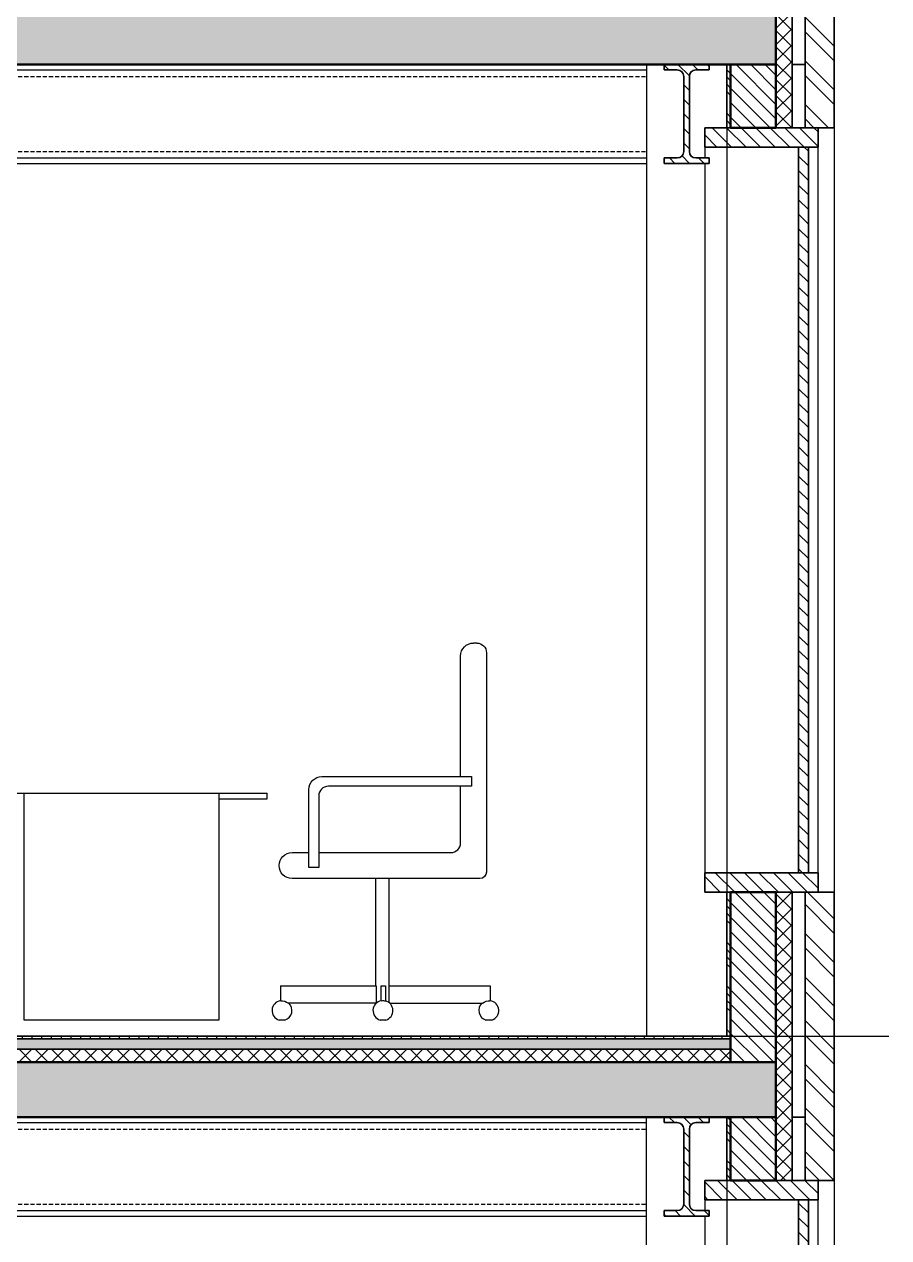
# Model space of a CAD drawing. Header units: millimetres. Extents: x 0 to 18896, y 0 to 22137.
# Drawn here: x 16228 to 18896, y 6438 to 10184 of the extents above; entities that cross this region are included whole.
import ezdxf

# ---------------------------------------------------------------- set-up
doc = ezdxf.new("R2010")
doc.units = ezdxf.units.MM
doc.linetypes.add('DASHED', pattern=[19.05, 12.7, -6.35])
for name, color, linetype in [('Background_0', 7, 'Continuous'), ('Background_Front bricks', 7, 'Continuous'), ('Background_GLASS', 161, 'Continuous'), ('Background_WINDOW_FRAME', 253, 'Continuous'), ('Boundary_0', 7, 'Continuous'), ('Boundary_Air', 7, 'Continuous'), ('Boundary_Floor_ Ceramic Tiles', 7, 'Continuous'), ('Boundary_Front bricks', 7, 'Continuous'), ('Boundary_GLASS', 161, 'Continuous'), ('Boundary_Gypsum Board', 54, 'Continuous'), ('Boundary_Insulation_ Extruded Polystyrene', 42, 'Continuous'), ('Boundary_Insulation_ Polyurethane Foam', 42, 'Continuous'), ('Boundary_Screed', 7, 'Continuous'), ('Boundary_WINDOW_FRAME', 253, 'Continuous'), ('Fill_0', 7, 'Continuous'), ('Fill_Concrete_ Reinforced', 85, 'Continuous'), ('Fill_Floor_ Ceramic Tiles', 251, 'Continuous'), ('Fill_Front bricks', 7, 'Continuous'), ('Fill_GLASS', 161, 'Continuous'), ('Fill_Gypsum Board', 251, 'Continuous'), ('Fill_Insulation_ Extruded Polystyrene', 42, 'Continuous'), ('Fill_Insulation_ Polyurethane Foam', 42, 'Continuous'), ('Fill_Screed', 251, 'Continuous'), ('Fill_Supporting Wall_ Brick', 11, 'Continuous'), ('Fill_WINDOW_FRAME', 253, 'Continuous')]:
    doc.layers.add(name, color=color, linetype=linetype)
for name, color, linetype, lineweight in [('Background_Air', 7, 'Continuous', 9), ('Background_Concrete_ Reinforced', 7, 'Continuous', 9), ('Background_Floor_ Ceramic Tiles', 7, 'Continuous', 9), ('Background_Gypsum Board', 7, 'Continuous', 9), ('Background_Insulation_ Extruded Polystyrene', 7, 'Continuous', 9), ('Background_Insulation_ Polyurethane Foam', 7, 'Continuous', 9), ('Background_Screed', 7, 'Continuous', 9), ('Background_Supporting Wall_ Brick', 7, 'Continuous', 9), ('Boundary_Concrete_ Reinforced', 99, 'Continuous', 50), ('Boundary_Supporting Wall_ Brick', 14, 'Continuous', 50)]:
    doc.layers.add(name, color=color, linetype=linetype, lineweight=lineweight)
doc.layers.add('BIM_ROOM_LINES', color=7, linetype='Continuous', plot=False)
pattern_1 = [(45, (-21562.4, -14674.708), (-22.45064, 22.45064), [])]
pattern_2 = [(45, (-21562.4, -14674.71), (-25.14472, 25.14472), []), (135, (-21562.4, -14674.71), (-25.14472, -25.14472), [])]
pattern_3 = [(45, (-21562.4, -14674.71), (-67.3519, 67.3519), []), (45, (-21539.95, -14674.71), (-67.3519, 67.3519), []), (45, (-21517.5, -14674.71), (-67.3519, 67.3519), []), (45, (-21495.05, -14674.71), (-67.3519, 67.3519), [])]
pattern_4 = [(45, (-21562.4, -14674.71), (-67.3519, 67.3519), []), (45, (-21517.5, -14674.71), (-67.3519, 67.3519), [])]

# ---------------------------------------------------------------- blocks, each defined once
blk = doc.blocks.new('Section Plane (1)__section__MainBuilding.dwg__param__0%7Cnone', base_point=(21562.4, -14674.7))
at = {"layer": 'Fill_0', "extrusion": (-1.22245e-27, -1.54241e-29, -1)}
h = blk.add_hatch(dxfattribs=at)
h.set_pattern_fill('ANSI31', color=256, scale=10, style=0)
h.set_pattern_definition(pattern_1)
edge = h.paths.add_edge_path()
edge.add_line((-21175.9, -8424.7), (-21175.9, -8441.4))
edge.add_line((-21175.9, -8441.4), (-21135, -8441.4))
edge.add_spline(control_points=[(-21135, -8441.4), (-21115.1, -8441.4), (-21115.1, -8461.3)], knot_values=[-0.785398, -0.785398, -0.785398, 0.785398, 0.785398, 0.785398], weights=[1, 0.707107, 1], degree=2, periodic=0)
edge.add_line((-21115.1, -8461.3), (-21115.1, -8693.1))
edge.add_spline(control_points=[(-21115.1, -8693.1), (-21115.1, -8713), (-21135, -8713)], knot_values=[-0.785398, -0.785398, -0.785398, 0.785398, 0.785398, 0.785398], weights=[1, 0.707107, 1], degree=2, periodic=0)
edge.add_line((-21135, -8713), (-21175.9, -8713))
edge.add_line((-21175.9, -8713), (-21175.9, -8729.7))
edge.add_line((-21175.9, -8729.7), (-21036.9, -8729.7))
edge.add_line((-21036.9, -8729.7), (-21036.9, -8713))
edge.add_line((-21036.9, -8713), (-21077.8, -8713))
edge.add_spline(control_points=[(-21077.8, -8713), (-21097.7, -8713), (-21097.7, -8693.1)], knot_values=[-0.785398, -0.785398, -0.785398, 0.785398, 0.785398, 0.785398], weights=[1, 0.707107, 1], degree=2, periodic=0)
edge.add_line((-21097.7, -8693.1), (-21097.7, -8461.3))
edge.add_spline(control_points=[(-21097.7, -8461.3), (-21097.7, -8441.4), (-21077.8, -8441.4)], knot_values=[-0.785398, -0.785398, -0.785398, 0.785398, 0.785398, 0.785398], weights=[1, 0.707107, 1], degree=2, periodic=0)
edge.add_line((-21077.8, -8441.4), (-21036.9, -8441.4))
edge.add_line((-21036.9, -8441.4), (-21036.9, -8424.7))
edge.add_line((-21036.9, -8424.7), (-21175.9, -8424.7))
at = {"layer": 'Fill_0', "extrusion": (-1.23912e-27, -1.53871e-28, -1)}
h = blk.add_hatch(dxfattribs=at)
h.set_pattern_fill('ANSI31', color=256, scale=10, style=0)
h.set_pattern_definition(pattern_1)
edge = h.paths.add_edge_path()
edge.add_line((-21036.9, -11691.4), (-21036.9, -11674.7))
edge.add_line((-21036.9, -11674.7), (-21175.9, -11674.7))
edge.add_line((-21175.9, -11674.7), (-21175.9, -11691.4))
edge.add_line((-21175.9, -11691.4), (-21135, -11691.4))
edge.add_spline(control_points=[(-21135, -11691.4), (-21115.1, -11691.4), (-21115.1, -11711.3)], knot_values=[-0.785398, -0.785398, -0.785398, 0.785398, 0.785398, 0.785398], weights=[1, 0.707107, 1], degree=2, periodic=0)
edge.add_line((-21115.1, -11711.3), (-21115.1, -11943.1))
edge.add_spline(control_points=[(-21115.1, -11943.1), (-21115.1, -11963), (-21135, -11963)], knot_values=[-0.785398, -0.785398, -0.785398, 0.785398, 0.785398, 0.785398], weights=[1, 0.707107, 1], degree=2, periodic=0)
edge.add_line((-21135, -11963), (-21175.9, -11963))
edge.add_line((-21175.9, -11963), (-21175.9, -11979.7))
edge.add_line((-21175.9, -11979.7), (-21036.9, -11979.7))
edge.add_line((-21036.9, -11979.7), (-21036.9, -11963))
edge.add_line((-21036.9, -11963), (-21077.8, -11963))
edge.add_spline(control_points=[(-21077.8, -11963), (-21097.7, -11963), (-21097.7, -11943.1)], knot_values=[-0.785398, -0.785398, -0.785398, 0.785398, 0.785398, 0.785398], weights=[1, 0.707107, 1], degree=2, periodic=0)
edge.add_line((-21097.7, -11943.1), (-21097.7, -11711.3))
edge.add_spline(control_points=[(-21097.7, -11711.3), (-21097.7, -11691.4), (-21077.8, -11691.4)], knot_values=[-0.785398, -0.785398, -0.785398, 0.785398, 0.785398, 0.785398], weights=[1, 0.707107, 1], degree=2, periodic=0)
edge.add_line((-21077.8, -11691.4), (-21036.9, -11691.4))
at = {"layer": 'Fill_Concrete_ Reinforced', "extrusion": (2.42848e-17, 9.35733e-15, -1)}
h = blk.add_hatch(dxfattribs=at)
h.set_pattern_fill('CONCRETE1', color=256, scale=10, angle=15, style=0)
h.set_pattern_definition([(15, (-21562.4, -14674.7), (143.684, 248.8682), [25.4, -177.8]), (105, (-21562.4, -14674.7), (-248.8682, 143.684), [25.4, -177.8]), (150, (-21537.87, -14668.13), (-196.2761, -52.592), [35.921, -251.4472]), (15, (-21567.45, -14557.73), (143.684, 248.8682), [25.4, -177.8]), (60, (-21551.9, -14566.71), (-52.592, 196.2761), [17.9605, -269.4077]), (150, (-21551.9, -14566.71), (-196.2761, -52.592), [17.9605, -269.4077]), (15, (-21507, -14488.94), (143.684, 248.8682), [35.921, -167.279]), (60, (-21507, -14488.94), (-52.592, 196.2761), [25.4, -261.9682]), (150, (-21472.3, -14479.64), (-196.2761, -52.592), [25.4, -261.9682]), (105, (-21440.6, -14589.48), (-248.8682, 143.684), [25.4, -177.8]), (60, (-21440.61, -14589.48), (-52.592, 196.2761), [17.9605, -269.4077]), (150, (-21431.63, -14573.93), (-196.2761, -52.592), [17.9605, -269.4077]), (15, (-21551.01, -14619.07), (143.684, 248.8682), [12.7, -170.18]), (15, (-21416.95, -14530.55), (143.684, 248.8682), [12.7, -170.18]), (105, (-21484.86, -14522.45), (-248.8682, 143.684), [12.7, -170.18]), (150, (-21430.75, -14626.28), (-196.2761, -52.592), [17.9605, -269.4077]), (150, (-21552.77, -14514.35), (-196.2761, -52.592), [17.9605, -269.4077]), (60, (-21487.65, -14585.65), (-52.592, 196.2761), [17.9605, -269.4077]), (105, (-21501.5, -14632.1), (-248.8682, 143.684), [3.175, -200.025]), (105, (-21514.5, -14546.83), (-248.8682, 143.684), [3.175, -200.025]), (105, (-21431.53, -14488.44), (-248.8682, 143.684), [3.175, -200.025]), (105, (-21400.52, -14591.89), (-248.8682, 143.684), [3.175, -200.025])])
h.paths.add_polyline_path([(-21382.4, -8424.7), (-6434.4, -8424.7), (-6434.4, -8254.7), (-21242.4, -8254.7), (-21382.4, -8254.7)])
at = {"layer": 'Fill_Concrete_ Reinforced', "extrusion": (-6.26582e-17, 1.04669e-14, -1)}
h = blk.add_hatch(dxfattribs=at)
h.set_pattern_fill('CONCRETE1', color=256, scale=10, angle=15, style=0)
h.set_pattern_definition([(15, (-21562.4, -14674.7), (143.684, 248.8682), [25.4, -177.8]), (105, (-21562.4, -14674.7), (-248.8682, 143.684), [25.4, -177.8]), (150, (-21537.87, -14668.13), (-196.2761, -52.592), [35.921, -251.4472]), (15, (-21567.45, -14557.73), (143.684, 248.8682), [25.4, -177.8]), (60, (-21551.9, -14566.71), (-52.592, 196.2761), [17.9605, -269.4077]), (150, (-21551.9, -14566.71), (-196.2761, -52.592), [17.9605, -269.4077]), (15, (-21507, -14488.94), (143.684, 248.8682), [35.921, -167.279]), (60, (-21507, -14488.94), (-52.592, 196.2761), [25.4, -261.9682]), (150, (-21472.3, -14479.64), (-196.2761, -52.592), [25.4, -261.9682]), (105, (-21440.6, -14589.48), (-248.8682, 143.684), [25.4, -177.8]), (60, (-21440.61, -14589.48), (-52.592, 196.2761), [17.9605, -269.4077]), (150, (-21431.63, -14573.93), (-196.2761, -52.592), [17.9605, -269.4077]), (15, (-21551.01, -14619.07), (143.684, 248.8682), [12.7, -170.18]), (15, (-21416.95, -14530.55), (143.684, 248.8682), [12.7, -170.18]), (105, (-21484.86, -14522.45), (-248.8682, 143.684), [12.7, -170.18]), (150, (-21430.75, -14626.28), (-196.2761, -52.592), [17.9605, -269.4077]), (150, (-21552.77, -14514.35), (-196.2761, -52.592), [17.9605, -269.4077]), (60, (-21487.65, -14585.65), (-52.592, 196.2761), [17.9605, -269.4077]), (105, (-21501.5, -14632.1), (-248.8682, 143.684), [3.175, -200.025]), (105, (-21514.5, -14546.83), (-248.8682, 143.684), [3.175, -200.025]), (105, (-21431.53, -14488.44), (-248.8682, 143.684), [3.175, -200.025]), (105, (-21400.52, -14591.89), (-248.8682, 143.684), [3.175, -200.025])])
h.paths.add_polyline_path([(-21382.4, -11674.7), (-6434.4, -11674.7), (-6434.4, -11504.7), (-21242.4, -11504.7), (-21382.4, -11504.7)])
at = {"layer": 'Fill_Floor_ Ceramic Tiles', "extrusion": (-9.16704e-17, -1.69682e-13, -1)}
h = blk.add_hatch(dxfattribs=at)
h.set_pattern_fill('_USER', color=256, scale=30, angle=90, style=0, pattern_type=0)
h.set_pattern_definition([(90, (-21562.4, -14674.708), (-30, -1e-13), [])])
h.paths.add_polyline_path([(-6434.4, -11424.7), (-21242.4, -11424.7), (-21242.4, -11432.7), (-6434.4, -11432.7)])
at = {"layer": 'Fill_Front bricks', "extrusion": (1.46821e-42, 3.62019e-28, -1)}
h = blk.add_hatch(dxfattribs=at)
h.set_pattern_fill('ANSI32', color=256, scale=10, style=0)
h.set_pattern_definition(pattern_4)
h.paths.add_polyline_path([(-21562.4, -7729.7), (-21562.4, -8619.7), (-21472.4, -8619.7), (-21472.4, -7729.7)])
at = {"layer": 'Fill_Front bricks', "extrusion": (7.81292e-43, 1.70457e-28, -1)}
h = blk.add_hatch(dxfattribs=at)
h.set_pattern_fill('ANSI32', color=256, scale=10, style=0)
h.set_pattern_definition(pattern_4)
h.paths.add_polyline_path([(-21562.4, -10979.7), (-21562.4, -11869.7), (-21472.4, -11869.7), (-21472.4, -10979.7)])
at = {"layer": 'Fill_GLASS', "extrusion": (2.5236e-46, -2.09145e-31, -1)}
h = blk.add_hatch(dxfattribs=at)
h.set_pattern_fill('ANSI31', color=256, scale=10, style=0)
h.set_pattern_definition(pattern_1)
h.paths.add_polyline_path([(-21452.4, -8679.7), (-21482.4, -8679.7), (-21482.4, -10919.7), (-21452.4, -10919.7)])
at = {"layer": 'Fill_GLASS', "extrusion": (0, 0, -1)}
h = blk.add_hatch(dxfattribs=at)
h.set_pattern_fill('ANSI31', color=256, scale=10, style=0)
h.set_pattern_definition(pattern_1)
h.paths.add_polyline_path([(-21452.4, -11929.7), (-21482.4, -11929.7), (-21482.4, -14169.7), (-21452.4, -14169.7)])
at = {"layer": 'Fill_Gypsum Board', "extrusion": (-1.13766e-41, 3.63642e-28, -1)}
h = blk.add_hatch(dxfattribs=at)
h.set_pattern_fill('ANSI34', color=256, scale=5, style=0)
h.set_pattern_definition(pattern_3)
h.paths.add_polyline_path([(-21230.4, -8619.7), (-21230.4, -8424.7), (-21242.4, -8424.7), (-21242.4, -8619.7)])
at = {"layer": 'Fill_Gypsum Board', "extrusion": (2.32842e-41, -1.12222e-29, -1)}
h = blk.add_hatch(dxfattribs=at)
h.set_pattern_fill('ANSI34', color=256, scale=5, style=0)
h.set_pattern_definition(pattern_3)
h.paths.add_polyline_path([(-21230.4, -11424.7), (-21230.4, -10979.7), (-21242.4, -10979.7), (-21242.4, -11424.7)])
at = {"layer": 'Fill_Gypsum Board', "extrusion": (-9.09025e-42, 2.67861e-28, -1)}
h = blk.add_hatch(dxfattribs=at)
h.set_pattern_fill('ANSI34', color=256, scale=5, style=0)
h.set_pattern_definition(pattern_3)
h.paths.add_polyline_path([(-21230.4, -11869.7), (-21230.4, -11674.7), (-21242.4, -11674.7), (-21242.4, -11869.7)])
at = {"layer": 'Fill_Insulation_ Extruded Polystyrene', "extrusion": (-9.16704e-17, 3.39364e-15, -1)}
h = blk.add_hatch(dxfattribs=at)
h.set_pattern_fill('INSULATION', color=256, scale=10, style=0)
h.set_pattern_definition([(45, (-21562.4, -14674.71), (-25.14472, 25.14472), []), (135, (-21562.4, -14674.71), (-25.14472, -25.14472), [])])
h.paths.add_polyline_path([(-6434.4, -11464.7), (-21242.4, -11464.7), (-21242.4, -11504.7), (-6434.4, -11504.7)])
at = {"layer": 'Fill_Insulation_ Polyurethane Foam', "extrusion": (0, 3.89617e-28, -1)}
h = blk.add_hatch(dxfattribs=at)
h.set_pattern_fill('INSULATION', color=256, scale=10, style=0)
h.set_pattern_definition(pattern_2)
h.paths.add_polyline_path([(-21432.4, -7729.7), (-21432.4, -8619.7), (-21382.4, -8619.7), (-21382.4, -7729.7)])
at = {"layer": 'Fill_Insulation_ Polyurethane Foam', "extrusion": (1.62633e-44, 1.99679e-28, -1)}
h = blk.add_hatch(dxfattribs=at)
h.set_pattern_fill('INSULATION', color=256, scale=10, style=0)
h.set_pattern_definition(pattern_2)
h.paths.add_polyline_path([(-21432.4, -10979.7), (-21432.4, -11869.7), (-21382.4, -11869.7), (-21382.4, -10979.7)])
at = {"layer": 'Fill_Screed', "extrusion": (-9.16704e-17, 4.24205e-15, -1)}
h = blk.add_hatch(dxfattribs=at)
h.set_pattern_fill('SCREED', color=256, scale=10, angle=15, style=0)
h.set_pattern_definition([(15, (-21562.4, -14674.71), (457.8203, 254.1527), [-63.5, 0, -190.5, 0]), (15, (-21564.04, -14668.57), (457.8203, 254.1527), [-25.4, 0, -88.9, 0, -45.72, 0, -190.5, 0]), (15, (-21565.69, -14662.44), (457.8203, 254.1527), [-12.7, 0, -63.5, 0, -63.5, 0, -139.7, 0, -45.72, 0]), (15, (-21567.33, -14656.31), (457.8203, 254.1527), [-45.72, 0, -203.2, 0]), (15, (-21568.97, -14650.17), (457.8203, 254.1527), [-152.4, 0, -152.4, 0]), (15, (-21570.62, -14644.04), (457.8203, 254.1527), [-215.9, 0]), (15, (-21572.26, -14637.91), (457.8203, 254.1527), [-63.5, 0, -279.4, 0]), (15, (-21573.9, -14631.77), (457.8203, 254.1527), [-88.9, 0, -50.8, 0]), (15, (-21575.55, -14625.64), (457.8203, 254.1527), [-127, 0]), (15, (-21578.84, -14613.37), (457.8203, 254.1527), [-17.78, 0, -190.5, 0, -114.3, 0]), (15, (-21580.48, -14607.24), (457.8203, 254.1527), [-25.4, 0, -2.54, 0, -63.5, 0]), (15, (-21582.12, -14601.1), (457.8203, 254.1527), [-12.7, 0, -165.1, 0, -190.5, 0]), (15, (-21583.77, -14594.97), (457.8203, 254.1527), [-127, 0]), (15, (-21585.41, -14588.84), (457.8203, 254.1527), [-63.5, 0, -266.7, 0]), (15, (-21588.7, -14576.57), (457.8203, 254.1527), [-304.8, 0]), (15, (-21590.34, -14570.44), (457.8203, 254.1527), [-63.5, 0, -5.08, 0, -88.9, 0]), (15, (-21591.98, -14564.3), (457.8203, 254.1527), [-17.78, 0, -127, 0, -50.8, 0, -88.9, 0, -101.6, 0]), (15, (-21593.63, -14558.17), (457.8203, 254.1527), [-38.1, 0, -50.8, 0, -127, 0, -5.08, 0, -63.5, 0]), (15, (-21595.27, -14552.04), (457.8203, 254.1527), [-127, 0])])
h.paths.add_polyline_path([(-6434.4, -11432.7), (-21242.4, -11432.7), (-21242.4, -11464.7), (-6434.4, -11464.7)])
at = {"layer": 'Fill_Supporting Wall_ Brick', "extrusion": (0, 3.89617e-28, -1)}
h = blk.add_hatch(dxfattribs=at)
h.set_pattern_fill('ANSI31', color=256, scale=10, style=0)
h.set_pattern_definition(pattern_1)
h.paths.add_polyline_path([(-21382.4, -8424.7), (-21382.4, -8619.7), (-21242.4, -8619.7), (-21242.4, -8424.7)])
at = {"layer": 'Fill_Supporting Wall_ Brick', "extrusion": (1.16401e-29, 6.88329e-30, -1)}
h = blk.add_hatch(dxfattribs=at)
h.set_pattern_fill('ANSI31', color=256, scale=10, style=0)
h.set_pattern_definition(pattern_1)
h.paths.add_polyline_path([(-21382.4, -10979.7), (-21382.4, -11504.7), (-21242.4, -11504.7), (-21242.4, -11424.7), (-21242.4, -10979.7)])
at = {"layer": 'Fill_Supporting Wall_ Brick', "extrusion": (-4.1488e-45, 1.99679e-28, -1)}
h = blk.add_hatch(dxfattribs=at)
h.set_pattern_fill('ANSI31', color=256, scale=10, style=0)
h.set_pattern_definition(pattern_1)
h.paths.add_polyline_path([(-21382.4, -11674.7), (-21382.4, -11869.7), (-21242.4, -11869.7), (-21242.4, -11674.7)])
at = {"layer": 'Fill_WINDOW_FRAME', "extrusion": (0, 0, -1)}
h = blk.add_hatch(dxfattribs=at)
h.set_pattern_fill('ANSI31', color=256, scale=10, style=0)
h.set_pattern_definition(pattern_1)
h.paths.add_polyline_path([(-21162.4, -8619.7), (-21512.4, -8619.7), (-21512.4, -8679.7), (-21162.4, -8679.7)])
h = blk.add_hatch(dxfattribs=at)
h.set_pattern_fill('ANSI31', color=256, scale=10, style=0)
h.set_pattern_definition(pattern_1)
h.paths.add_polyline_path([(-21512.4, -10979.7), (-21162.4, -10979.7), (-21162.4, -10919.7), (-21512.4, -10919.7)])
h = blk.add_hatch(dxfattribs=at)
h.set_pattern_fill('ANSI31', color=256, scale=10, style=0)
h.set_pattern_definition(pattern_1)
h.paths.add_polyline_path([(-21162.4, -11869.7), (-21512.4, -11869.7), (-21512.4, -11929.7), (-21162.4, -11929.7)])
at = {"linetype": 'DASHED'}
for p, q in [((14871.4, -8461.3), (20982.4, -8461.3)), ((14871.4, -8693.1), (20982.4, -8693.1)), ((14871.4, -11711.3), (20982.4, -11711.3)), ((14871.4, -11943.1), (20982.4, -11943.1))]:
    blk.add_line(p, q, dxfattribs=at)
blk.add_line((2834.4, -11424.7), (21730.4, -11424.7))
blk.add_line((2834.4, -11424.7), (21730.4, -11424.7))
blk.add_line((2834.4, -11424.7), (21730.4, -11424.7))
at = {"layer": 'Background_0'}
for p, q in [((20982.4, -8424.7), (20982.4, -11424.7)), ((21175.9, -8424.7), (21036.9, -8424.7)), ((21036.9, -8424.7), (21036.9, -8441.4)), ((21175.9, -8441.4), (21175.9, -8424.7)), ((14871.4, -8441.4), (20982.4, -8441.4)), ((21036.9, -8441.4), (21077.8, -8441.4)), ((21097.7, -8461.3), (21097.7, -8693.1)), ((21115.1, -8693.1), (21115.1, -8461.3)), ((21135, -8441.4), (21175.9, -8441.4)), ((14871.4, -8713), (20982.4, -8713)), ((21077.8, -8713), (21036.9, -8713)), ((21036.9, -8713), (21036.9, -8729.7)), ((21175.9, -8713), (21135, -8713)), ((21175.9, -8729.7), (21175.9, -8713)), ((14871.4, -8729.7), (20982.4, -8729.7)), ((21036.9, -8729.7), (21175.9, -8729.7)), ((20458.9, -10210.6), (20448.9, -10210.6)), ((20408.9, -10622.8), (20408.9, -10250.6)), ((20488.9, -10240.6), (20488.9, -10917.8)), ((19981.1, -10622.8), (20443.1, -10622.8)), ((20443.1, -10622.8), (20443.1, -10652.8)), ((18912.4, -10674.7), (19062.4, -10674.7)), ((19062.4, -10674.7), (19662.4, -10674.7)), ((19062.4, -11374.7), (19062.4, -10674.7)), ((19662.4, -10674.7), (19812.4, -10674.7)), ((19662.4, -10674.7), (19662.4, -11374.7)), ((19812.4, -10691.7), (19812.4, -10674.7)), ((19941.1, -10903.6), (19941.1, -10662.8)), ((20443.1, -10652.8), (20001.1, -10652.8)), ((20408.9, -10827.8), (20408.9, -10652.8)), ((19662.4, -10691.7), (19812.4, -10691.7)), ((19971.1, -10682.8), (19971.1, -10903.6)), ((19888.9, -10857.8), (19941.1, -10857.8)), ((19971.1, -10857.8), (20378.9, -10857.8)), ((20468.9, -10937.8), (19888.9, -10937.8)), ((19971.1, -10903.6), (19941.1, -10903.6)), ((20147.4, -11269.3), (20147.4, -10937.8)), ((20188.5, -11269.3), (20188.5, -10937.8)), ((19853.2, -11269.3), (20148, -11269.3)), ((19853.2, -11269.3), (19853.2, -11315.7)), ((20148, -11269.3), (20148, -11322.8)), ((20164.3, -11315.2), (20164.3, -11269.3)), ((20164.3, -11269.3), (20177, -11269.3)), ((20177, -11269.3), (20177, -11315.7)), ((20187.9, -11269.3), (20187.9, -11320.5)), ((20187.9, -11269.3), (20500.8, -11269.3)), ((20500.8, -11269.3), (20500.8, -11315.7)), ((20148, -11322.8), (19877.5, -11322.8)), ((20148, -11322.8), (20148.3, -11322.8)), ((20177, -11315.7), (20177, -11315.3)), ((20190.5, -11322.8), (20476.5, -11322.8)), ((20500.8, -11315.7), (20500.8, -11315)), ((19662.4, -11374.7), (19062.4, -11374.7)), ((19857.8, -11374.7), (19849, -11374.7)), ((19866.6, -11374.7), (19857.8, -11374.7)), ((20169.4, -11374.7), (20160.6, -11374.7)), ((20178.2, -11374.7), (20169.4, -11374.7)), ((20496.2, -11374.7), (20487.4, -11374.7)), ((20505, -11374.7), (20496.2, -11374.7)), ((20982.4, -14674.7), (20982.4, -11674.7)), ((21175.9, -11674.7), (21036.9, -11674.7)), ((21036.9, -11674.7), (21036.9, -11691.4)), ((21175.9, -11691.4), (21175.9, -11674.7)), ((14871.4, -11691.4), (20982.4, -11691.4)), ((21036.9, -11691.4), (21077.8, -11691.4)), ((21097.7, -11711.3), (21097.7, -11943.1)), ((21115.1, -11943.1), (21115.1, -11711.3)), ((21135, -11691.4), (21175.9, -11691.4)), ((14871.4, -11963), (20982.4, -11963)), ((14871.4, -11979.7), (20982.4, -11979.7)), ((21077.8, -11963), (21036.9, -11963)), ((21036.9, -11963), (21036.9, -11979.7)), ((21036.9, -11979.7), (21175.9, -11979.7)), ((21175.9, -11963), (21135, -11963)), ((21175.9, -11979.7), (21175.9, -11963))]:
    blk.add_line(p, q, dxfattribs=at)
at = {"layer": 'Background_0', "extrusion": (0, 0, -1)}
for centre, start, end in [((-21077.8, -8461.3), 90, 180), ((-21135, -8461.3), 0, 90), ((-21077.8, -8693.1), 180, 270), ((-21135, -8693.1), 270, 0), ((-21077.8, -11711.3), 90, 180), ((-21135, -11711.3), 0, 90), ((-21077.8, -11943.1), 180, 270), ((-21135, -11943.1), 270, 0)]:
    blk.add_arc(centre, 19.9, start, end, dxfattribs=at)
at = {"layer": 'Background_0', "extrusion": (-5.17599e-15, 5.69819e-17, -1)}
for centre, radius, start, end in [((-20448.9, -10250.6), 40, 0, 90), ((-20468.9, -10917.8), 20, 180, 270)]:
    blk.add_arc(centre, radius, start, end, dxfattribs=at)
at = {"layer": 'Background_0', "extrusion": (-5.23722e-15, 5.69819e-17, -1)}
blk.add_arc((-20458.9, -10240.6), 30, 90, 180, dxfattribs=at)
at = {"layer": 'Background_0', "extrusion": (-5.20661e-15, 1.4883e-16, -1)}
blk.add_arc((-19981.1, -10662.8), 40, 0, 90, dxfattribs=at)
at = {"layer": 'Background_0'}
for centre, radius, start, end in [((20001.1, -10682.8), 30, 90, 180), ((20378.9, -10827.8), 30, 270, 0), ((19857.8, -11345.2), 30.8, 98.4806, 253.3942), ((19857.8, -11345.2), 30.8, 286.6058, 46.7022), ((20169.4, -11345.2), 30.8, 99.4821, 253.3941), ((20169.4, -11345.2), 30.8, 286.6056, 75.7304), ((20496.2, -11345.2), 30.8, 133.2977, 253.3952), ((20496.2, -11345.2), 30.8, 286.605, 81.5193)]:
    blk.add_arc(centre, radius, start, end, dxfattribs=at)
at = {"layer": 'Background_0', "extrusion": (-5.20661e-15, 8.75981e-17, -1)}
blk.add_arc((-19888.9, -10897.8), 40, 270, 90, dxfattribs=at)
at = {"layer": 'Background_0', "extrusion": (-5.26784e-15, 2.63657e-17, -1)}
for centre, start, end in [((-19857.8, -11345.2), 81.2469, 131.3255), ((-20496.2, -11345.2), 48.6745, 98.7531)]:
    blk.add_arc(centre, 29.9, start, end, dxfattribs=at)
at = {"layer": 'Background_0', "extrusion": (-5.20661e-15, 2.63657e-17, -1)}
blk.add_arc((-20169.4, -11345.2), 30.5, 80.4121, 104.4312, dxfattribs=at)
at = {"layer": 'Background_Air'}
for p, q in [((21432.4, -7729.7), (21432.4, -8424.7)), ((21472.4, -8424.7), (21472.4, -7729.7)), ((21472.4, -8424.7), (21432.4, -8424.7)), ((21432.4, -8424.7), (21432.4, -8619.7)), ((21432.4, -8424.7), (21472.4, -8424.7)), ((21472.4, -8619.7), (21472.4, -8424.7)), ((21432.4, -8619.7), (21472.4, -8619.7)), ((21472.4, -10979.7), (21432.4, -10979.7)), ((21432.4, -10979.7), (21432.4, -11674.7)), ((21472.4, -11674.7), (21472.4, -10979.7)), ((21472.4, -11674.7), (21432.4, -11674.7)), ((21432.4, -11674.7), (21432.4, -11869.7)), ((21432.4, -11674.7), (21472.4, -11674.7)), ((21472.4, -11869.7), (21472.4, -11674.7)), ((21432.4, -11869.7), (21472.4, -11869.7))]:
    blk.add_line(p, q, dxfattribs=at)
at = {"layer": 'Background_Concrete_ Reinforced'}
for p, q in [((21382.4, -8424.7), (21382.4, -8254.7)), ((6434.4, -8424.7), (21382.4, -8424.7)), ((21242.4, -11504.7), (6434.4, -11504.7)), ((21382.4, -11504.7), (21242.4, -11504.7)), ((21382.4, -11674.7), (21382.4, -11504.7)), ((6434.4, -11674.7), (21382.4, -11674.7))]:
    blk.add_line(p, q, dxfattribs=at)
at = {"layer": 'Background_Floor_ Ceramic Tiles'}
for p, q in [((21242.4, -11424.7), (6434.4, -11424.7)), ((21242.4, -11432.7), (21242.4, -11424.7)), ((6434.4, -11432.7), (21242.4, -11432.7))]:
    blk.add_line(p, q, dxfattribs=at)
at = {"layer": 'Background_Front bricks'}
for p, q in [((21472.4, -7729.7), (21472.4, -8424.7)), ((21562.4, -8424.7), (21562.4, -7729.7)), ((21472.4, -8424.7), (21472.4, -8619.7)), ((21562.4, -8619.7), (21562.4, -8424.7)), ((21472.4, -8619.7), (21562.4, -8619.7)), ((21562.4, -8619.7), (21562.4, -10979.7)), ((21562.4, -10979.7), (21472.4, -10979.7)), ((21472.4, -10979.7), (21472.4, -11674.7)), ((21562.4, -11674.7), (21562.4, -10979.7)), ((21472.4, -11674.7), (21472.4, -11869.7)), ((21562.4, -11869.7), (21562.4, -11674.7)), ((21472.4, -11869.7), (21562.4, -11869.7)), ((21562.4, -11869.7), (21562.4, -14229.7))]:
    blk.add_line(p, q, dxfattribs=at)
at = {"layer": 'Background_GLASS'}
for p, q in [((21482.4, -8679.7), (21452.4, -8679.7)), ((21452.4, -8679.7), (21452.4, -10919.7)), ((21482.4, -10919.7), (21482.4, -8679.7)), ((21452.4, -10919.7), (21482.4, -10919.7)), ((21482.4, -11929.7), (21452.4, -11929.7)), ((21452.4, -11929.7), (21452.4, -14169.7)), ((21482.4, -14169.7), (21482.4, -11929.7))]:
    blk.add_line(p, q, dxfattribs=at)
at = {"layer": 'Background_Gypsum Board'}
for p, q in [((21242.4, -8424.7), (21230.4, -8424.7)), ((21230.4, -8424.7), (21230.4, -8619.7)), ((21242.4, -8619.7), (21242.4, -8424.7)), ((21230.4, -8619.7), (21242.4, -8619.7)), ((21242.4, -10979.7), (21230.4, -10979.7)), ((21230.4, -10979.7), (21230.4, -11424.7)), ((21242.4, -11424.7), (21242.4, -10979.7)), ((21230.4, -11424.7), (21242.4, -11424.7)), ((21242.4, -11674.7), (21230.4, -11674.7)), ((21230.4, -11674.7), (21230.4, -11869.7)), ((21242.4, -11869.7), (21242.4, -11674.7)), ((21230.4, -11869.7), (21242.4, -11869.7))]:
    blk.add_line(p, q, dxfattribs=at)
at = {"layer": 'Background_Insulation_ Extruded Polystyrene'}
for p, q in [((21242.4, -11464.7), (6434.4, -11464.7)), ((21242.4, -11504.7), (21242.4, -11464.7)), ((6434.4, -11504.7), (21242.4, -11504.7))]:
    blk.add_line(p, q, dxfattribs=at)
at = {"layer": 'Background_Insulation_ Polyurethane Foam'}
for p, q in [((21432.4, -8424.7), (21432.4, -7729.7)), ((21382.4, -8254.7), (21382.4, -8424.7)), ((21382.4, -8424.7), (21382.4, -8619.7)), ((21432.4, -8619.7), (21432.4, -8424.7)), ((21382.4, -8619.7), (21432.4, -8619.7)), ((21432.4, -10979.7), (21382.4, -10979.7)), ((21382.4, -10979.7), (21382.4, -11504.7)), ((21432.4, -11674.7), (21432.4, -10979.7)), ((21382.4, -11504.7), (21382.4, -11674.7)), ((21382.4, -11674.7), (21382.4, -11869.7)), ((21432.4, -11869.7), (21432.4, -11674.7)), ((21382.4, -11869.7), (21432.4, -11869.7))]:
    blk.add_line(p, q, dxfattribs=at)
at = {"layer": 'Background_Screed'}
for p, q in [((21242.4, -11432.7), (6434.4, -11432.7)), ((21242.4, -11464.7), (21242.4, -11432.7)), ((6434.4, -11464.7), (21242.4, -11464.7))]:
    blk.add_line(p, q, dxfattribs=at)
at = {"layer": 'Background_Supporting Wall_ Brick'}
for p, q in [((21382.4, -8424.7), (21242.4, -8424.7)), ((21242.4, -8424.7), (21242.4, -8619.7)), ((21382.4, -8619.7), (21382.4, -8424.7)), ((21242.4, -8619.7), (21382.4, -8619.7)), ((21382.4, -10979.7), (21242.4, -10979.7)), ((21242.4, -10979.7), (21242.4, -11424.7)), ((21382.4, -11504.7), (21382.4, -10979.7)), ((21242.4, -11424.7), (21242.4, -11504.7)), ((21242.4, -11504.7), (21382.4, -11504.7)), ((21382.4, -11674.7), (21242.4, -11674.7)), ((21242.4, -11674.7), (21242.4, -11869.7)), ((21382.4, -11869.7), (21382.4, -11674.7)), ((21242.4, -11869.7), (21382.4, -11869.7))]:
    blk.add_line(p, q, dxfattribs=at)
at = {"layer": 'Background_WINDOW_FRAME'}
for p, q in [((21512.4, -8619.7), (21162.4, -8619.7)), ((21162.4, -8619.7), (21162.4, -8679.7)), ((21512.4, -8679.7), (21512.4, -8619.7)), ((21162.4, -8679.7), (21162.4, -8713)), ((21162.4, -8679.7), (21512.4, -8679.7)), ((21512.4, -10919.7), (21512.4, -8679.7)), ((21162.4, -8729.7), (21162.4, -10919.7)), ((21162.4, -10919.7), (21162.4, -10979.7)), ((21512.4, -10919.7), (21162.4, -10919.7)), ((21512.4, -10979.7), (21512.4, -10919.7)), ((21162.4, -10979.7), (21512.4, -10979.7)), ((21512.4, -11869.7), (21162.4, -11869.7)), ((21162.4, -11869.7), (21162.4, -11929.7)), ((21512.4, -11929.7), (21512.4, -11869.7)), ((21162.4, -11929.7), (21162.4, -11963)), ((21162.4, -11929.7), (21512.4, -11929.7)), ((21512.4, -14169.7), (21512.4, -11929.7)), ((21162.4, -11979.7), (21162.4, -14169.7))]:
    blk.add_line(p, q, dxfattribs=at)
at = {"layer": 'BIM_ROOM_LINES'}
for p, q in [((8512.4, -8424.7), (21230.4, -8424.7)), ((21230.4, -8424.7), (21230.4, -11424.7)), ((21230.4, -11424.7), (8512.4, -11424.7)), ((8512.4, -11674.7), (21230.4, -11674.7)), ((21230.4, -11674.7), (21230.4, -14674.7))]:
    blk.add_line(p, q, dxfattribs=at)
at = {"layer": 'Boundary_0', "extrusion": (0, 1, 0)}
for p, q in [((21036.9, -8441.4), (21036.9, -8424.7)), ((21036.9, -8424.7), (21175.9, -8424.7)), ((21175.9, -8424.7), (21175.9, -8441.4)), ((21077.8, -8441.4), (21036.9, -8441.4)), ((21097.7, -8693.1), (21097.7, -8461.3)), ((21115.1, -8461.3), (21115.1, -8693.1)), ((21175.9, -8441.4), (21135, -8441.4)), ((21036.9, -8729.7), (21036.9, -8713)), ((21036.9, -8713), (21077.8, -8713)), ((21135, -8713), (21175.9, -8713)), ((21175.9, -8713), (21175.9, -8729.7)), ((21175.9, -8729.7), (21036.9, -8729.7)), ((21036.9, -11691.4), (21036.9, -11674.7)), ((21036.9, -11674.7), (21175.9, -11674.7)), ((21175.9, -11674.7), (21175.9, -11691.4)), ((21077.8, -11691.4), (21036.9, -11691.4)), ((21097.7, -11943.1), (21097.7, -11711.3)), ((21115.1, -11711.3), (21115.1, -11943.1)), ((21175.9, -11691.4), (21135, -11691.4)), ((21036.9, -11979.7), (21036.9, -11963)), ((21036.9, -11963), (21077.8, -11963)), ((21175.9, -11979.7), (21036.9, -11979.7)), ((21135, -11963), (21175.9, -11963)), ((21175.9, -11963), (21175.9, -11979.7))]:
    blk.add_line(p, q, dxfattribs=at)
at = {"layer": 'Boundary_0'}
for centre, start, end in [((21077.8, -8461.3), 0, 90), ((21135, -8461.3), 90, 180), ((21077.8, -8693.1), 270, 0), ((21135, -8693.1), 180, 270), ((21077.8, -11711.3), 0, 90), ((21135, -11711.3), 90, 180), ((21077.8, -11943.1), 270, 0), ((21135, -11943.1), 180, 270)]:
    blk.add_arc(centre, 19.9, start, end, dxfattribs=at)
at = {"layer": 'Boundary_Air', "extrusion": (0, 1, 0)}
for p, q in [((21432.4, -8424.7), (21432.4, -7729.7)), ((21472.4, -7729.7), (21472.4, -8424.7)), ((21432.4, -8619.7), (21432.4, -8424.7)), ((21432.4, -8424.7), (21472.4, -8424.7)), ((21472.4, -8424.7), (21432.4, -8424.7)), ((21472.4, -8424.7), (21472.4, -8619.7)), ((21472.4, -8619.7), (21432.4, -8619.7)), ((21432.4, -11674.7), (21432.4, -10979.7)), ((21432.4, -10979.7), (21472.4, -10979.7)), ((21472.4, -10979.7), (21472.4, -11674.7)), ((21432.4, -11869.7), (21432.4, -11674.7)), ((21432.4, -11674.7), (21472.4, -11674.7)), ((21472.4, -11674.7), (21432.4, -11674.7)), ((21472.4, -11674.7), (21472.4, -11869.7)), ((21472.4, -11869.7), (21432.4, -11869.7))]:
    blk.add_line(p, q, dxfattribs=at)
at = {"layer": 'Boundary_Concrete_ Reinforced', "extrusion": (0, 1, 0)}
for p, q in [((21382.4, -8254.7), (21382.4, -8424.7)), ((21382.4, -8424.7), (6434.4, -8424.7)), ((6434.4, -11504.7), (21242.4, -11504.7)), ((21242.4, -11504.7), (21382.4, -11504.7)), ((21382.4, -11504.7), (21382.4, -11674.7)), ((21382.4, -11674.7), (6434.4, -11674.7))]:
    blk.add_line(p, q, dxfattribs=at)
at = {"layer": 'Boundary_Floor_ Ceramic Tiles', "extrusion": (0, 1, 0)}
for p, q in [((6434.4, -11424.7), (21242.4, -11424.7)), ((21242.4, -11424.7), (21242.4, -11432.7)), ((21242.4, -11432.7), (6434.4, -11432.7))]:
    blk.add_line(p, q, dxfattribs=at)
at = {"layer": 'Boundary_Front bricks', "extrusion": (0, 1, 0)}
for p, q in [((21472.4, -8619.7), (21472.4, -7729.7)), ((21562.4, -7729.7), (21562.4, -8619.7)), ((21562.4, -8619.7), (21472.4, -8619.7)), ((21472.4, -11869.7), (21472.4, -10979.7)), ((21472.4, -10979.7), (21562.4, -10979.7)), ((21562.4, -10979.7), (21562.4, -11869.7)), ((21562.4, -11869.7), (21472.4, -11869.7))]:
    blk.add_line(p, q, dxfattribs=at)
at = {"layer": 'Boundary_GLASS', "extrusion": (0, 1, 0)}
for p, q in [((21452.4, -8679.7), (21482.4, -8679.7)), ((21452.4, -10919.7), (21452.4, -8679.7)), ((21482.4, -8679.7), (21482.4, -10919.7)), ((21482.4, -10919.7), (21452.4, -10919.7)), ((21452.4, -11929.7), (21482.4, -11929.7)), ((21452.4, -14169.7), (21452.4, -11929.7)), ((21482.4, -11929.7), (21482.4, -14169.7))]:
    blk.add_line(p, q, dxfattribs=at)
at = {"layer": 'Boundary_Gypsum Board', "extrusion": (0, 1, 0)}
for p, q in [((21230.4, -8619.7), (21230.4, -8424.7)), ((21230.4, -8424.7), (21242.4, -8424.7)), ((21242.4, -8424.7), (21242.4, -8619.7)), ((21242.4, -8619.7), (21230.4, -8619.7)), ((21230.4, -11424.7), (21230.4, -10979.7)), ((21230.4, -10979.7), (21242.4, -10979.7)), ((21242.4, -10979.7), (21242.4, -11424.7)), ((21242.4, -11424.7), (21230.4, -11424.7)), ((21230.4, -11869.7), (21230.4, -11674.7)), ((21230.4, -11674.7), (21242.4, -11674.7)), ((21242.4, -11674.7), (21242.4, -11869.7)), ((21242.4, -11869.7), (21230.4, -11869.7))]:
    blk.add_line(p, q, dxfattribs=at)
at = {"layer": 'Boundary_Insulation_ Extruded Polystyrene', "extrusion": (0, 1, 0)}
for p, q in [((6434.4, -11464.7), (21242.4, -11464.7)), ((21242.4, -11464.7), (21242.4, -11504.7)), ((21242.4, -11504.7), (6434.4, -11504.7))]:
    blk.add_line(p, q, dxfattribs=at)
at = {"layer": 'Boundary_Insulation_ Polyurethane Foam', "extrusion": (0, 1, 0)}
for p, q in [((21382.4, -8619.7), (21382.4, -7729.7)), ((21432.4, -7729.7), (21432.4, -8619.7)), ((21432.4, -8619.7), (21382.4, -8619.7)), ((21382.4, -11869.7), (21382.4, -10979.7)), ((21382.4, -10979.7), (21432.4, -10979.7)), ((21432.4, -10979.7), (21432.4, -11869.7)), ((21432.4, -11869.7), (21382.4, -11869.7))]:
    blk.add_line(p, q, dxfattribs=at)
at = {"layer": 'Boundary_Screed', "extrusion": (0, 1, 0)}
for p, q in [((6434.4, -11432.7), (21242.4, -11432.7)), ((21242.4, -11432.7), (21242.4, -11464.7)), ((21242.4, -11464.7), (6434.4, -11464.7))]:
    blk.add_line(p, q, dxfattribs=at)
at = {"layer": 'Boundary_Supporting Wall_ Brick', "extrusion": (0, 1, 0)}
for p, q in [((21242.4, -8619.7), (21242.4, -8424.7)), ((21242.4, -8424.7), (21382.4, -8424.7)), ((21382.4, -8424.7), (21382.4, -8619.7)), ((21382.4, -8619.7), (21242.4, -8619.7)), ((21242.4, -11424.7), (21242.4, -10979.7)), ((21242.4, -10979.7), (21382.4, -10979.7)), ((21382.4, -10979.7), (21382.4, -11504.7)), ((21242.4, -11504.7), (21242.4, -11424.7)), ((21382.4, -11504.7), (21242.4, -11504.7)), ((21242.4, -11869.7), (21242.4, -11674.7)), ((21242.4, -11674.7), (21382.4, -11674.7)), ((21382.4, -11674.7), (21382.4, -11869.7)), ((21382.4, -11869.7), (21242.4, -11869.7))]:
    blk.add_line(p, q, dxfattribs=at)
at = {"layer": 'Boundary_WINDOW_FRAME', "extrusion": (0, 1, 0)}
for p, q in [((21162.4, -8619.7), (21512.4, -8619.7)), ((21162.4, -8679.7), (21162.4, -8619.7)), ((21512.4, -8619.7), (21512.4, -8679.7)), ((21512.4, -8679.7), (21162.4, -8679.7)), ((21162.4, -10979.7), (21162.4, -10919.7)), ((21162.4, -10919.7), (21512.4, -10919.7)), ((21512.4, -10919.7), (21512.4, -10979.7)), ((21512.4, -10979.7), (21162.4, -10979.7)), ((21162.4, -11869.7), (21512.4, -11869.7)), ((21162.4, -11929.7), (21162.4, -11869.7)), ((21512.4, -11869.7), (21512.4, -11929.7)), ((21512.4, -11929.7), (21162.4, -11929.7))]:
    blk.add_line(p, q, dxfattribs=at)

msp = doc.modelspace()

# ---------------------------------------------------------------- block references
msp.add_blockref('Section Plane (1)__section__MainBuilding.dwg__param__0%7Cnone', (18728, 3810))

doc.saveas('drawing.dxf')
